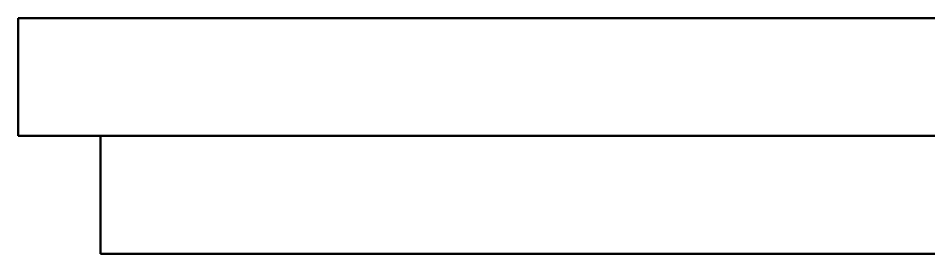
# Model space of a CAD drawing. Header units: inches. Extents: x 1.1 to 16.1, y 0.5 to 10.2.
# Drawn here: x 6.21 to 6.717, y 9.228 to 9.359 of the extents above; entities that cross this region are included whole.
import ezdxf

# ---------------------------------------------------------------- set-up
doc = ezdxf.new("R2010")
doc.units = ezdxf.units.IN
doc.header["$LTSCALE"] = 0.75
doc.header["$MEASUREMENT"] = 0
doc.layers.add('Visible', color=7, linetype='Continuous', lineweight=50)

msp = doc.modelspace()

# ---------------------------------------------------------------- linework, layer by layer
at = {"layer": 'Visible', "extrusion": (0, 1, 0)}
for p, q in [((6.20985, 9.2937, 0.80921), (6.20985, 9.35931, 0.80921)), ((6.25578, 9.22808, 0.78173), (6.25578, 9.2937, 0.78173))]:
    msp.add_line(p, q, dxfattribs=at)
for centre, radius, start, end in [((-6.99725, -0.62987, 9.35931), 1.64042, 61.3146, 118.6854), ((-6.99725, -0.62987, 9.2937), 1.64042, 61.3146, 118.6854), ((-6.99725, -0.62987, 9.22808), 1.59449, 62.28845, 117.71155)]:
    msp.add_arc(centre, radius, start, end, dxfattribs=at)

doc.saveas('drawing.dxf')
